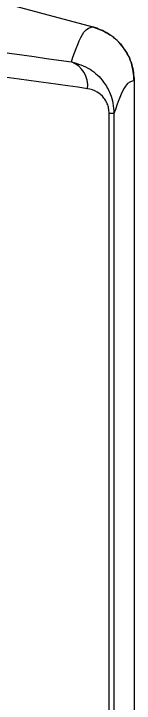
# Model space of a CAD drawing. Extents: x 6 to 134, y 3 to 97.
# Drawn here: x 61.162 to 61.291, y 82.155 to 82.897 of the extents above; entities that cross this region are included whole.
import ezdxf

# ---------------------------------------------------------------- set-up
doc = ezdxf.new("R2010")
doc.units = 0
doc.header["$MEASUREMENT"] = 0
doc.layers.add('OBJECT', color=7, linetype='CONTINUOUS')

msp = doc.modelspace()

# ---------------------------------------------------------------- linework, layer by layer
at = {"layer": 'OBJECT'}
for p, q in [((61.29101, 82.82465), (61.29101, 81.69828)), ((61.29101, 82.82465), (61.29101, 81.72828)), ((61.26412, 81.72828), (61.26412, 82.78934)), ((61.26925, 82.78934), (61.26412, 82.78934)), ((61.26925, 82.78934), (61.26925, 81.72828))]:
    msp.add_line(p, q, dxfattribs=at)
at = {"layer": 'OBJECT', "flags": 128}
msp.add_lwpolyline([(60.57347, 83.06295), (60.64806, 83.04296), (61.24654, 82.8826)], dxfattribs=at)
msp.add_lwpolyline([(60.57347, 83.06295), (60.64806, 83.04296), (61.24654, 82.8826)], dxfattribs=at)
at = {"layer": 'OBJECT'}
msp.add_arc((61.21324, 82.81917), 0.02787, 353.65225, 68.31844, dxfattribs=at)
for points, knots in [([(60.88606, 82.88391), (60.92755, 82.88026), (61.04016, 82.87036), (61.15256, 82.85486), (61.22354, 82.84507)], [0, 0, 0, 0, 0.368459, 1, 1, 1, 1]), ([(61.22354, 82.84507), (61.22807, 82.85798), (61.23587, 82.88015), (61.24339, 82.88188), (61.24654, 82.8826)], [0, 0, 0, 0, 0.5824055, 1, 1, 1, 1]), ([(61.29101, 82.82465), (61.29035, 82.8314), (61.28903, 82.8449), (61.27866, 82.86277), (61.26412, 82.87622), (61.25214, 82.88057), (61.24654, 82.8826)], [0, 0, 0, 0, 0.257626, 0.515251, 0.772902, 1, 1, 1, 1]), ([(61.24654, 82.8826), (61.25289, 82.88022), (61.2656, 82.87544), (61.28017, 82.8608), (61.2894, 82.84327), (61.2905, 82.83058), (61.29101, 82.82465)], [0, 0, 0, 0, 0.257708, 0.515417, 0.773105, 1, 1, 1, 1]), ([(61.24094, 82.81609), (61.18481, 82.82396), (61.07255, 82.83968), (60.96008, 82.84985), (60.90384, 82.85493)], [0, 0, 0, 0, 0.499916, 1, 1, 1, 1]), ([(61.22354, 82.84507), (61.23043, 82.84294), (61.24331, 82.83895), (61.25749, 82.82565), (61.26505, 82.81217), (61.26863, 82.8004), (61.26904, 82.79309), (61.26925, 82.78934)], [0, 0, 0, 0, 0.304114, 0.568602, 0.748, 0.871127, 1, 1, 1, 1]), ([(61.29101, 82.82465), (61.28789, 82.82393), (61.28063, 82.82226), (61.27338, 82.80129), (61.26925, 82.78934)], [0, 0, 0, 0, 0.430633, 1, 1, 1, 1]), ([(61.26412, 82.78934), (61.26401, 82.79123), (61.2638, 82.79499), (61.26189, 82.80095), (61.25784, 82.80765), (61.25055, 82.81371), (61.24438, 82.81524), (61.24094, 82.81609)], [0, 0, 0, 0, 0.105248, 0.2101102, 0.3767341, 0.6528608, 1, 1, 1, 1])]:
    msp.add_open_spline(points, degree=3, knots=knots, dxfattribs=at)

doc.saveas('drawing.dxf')
